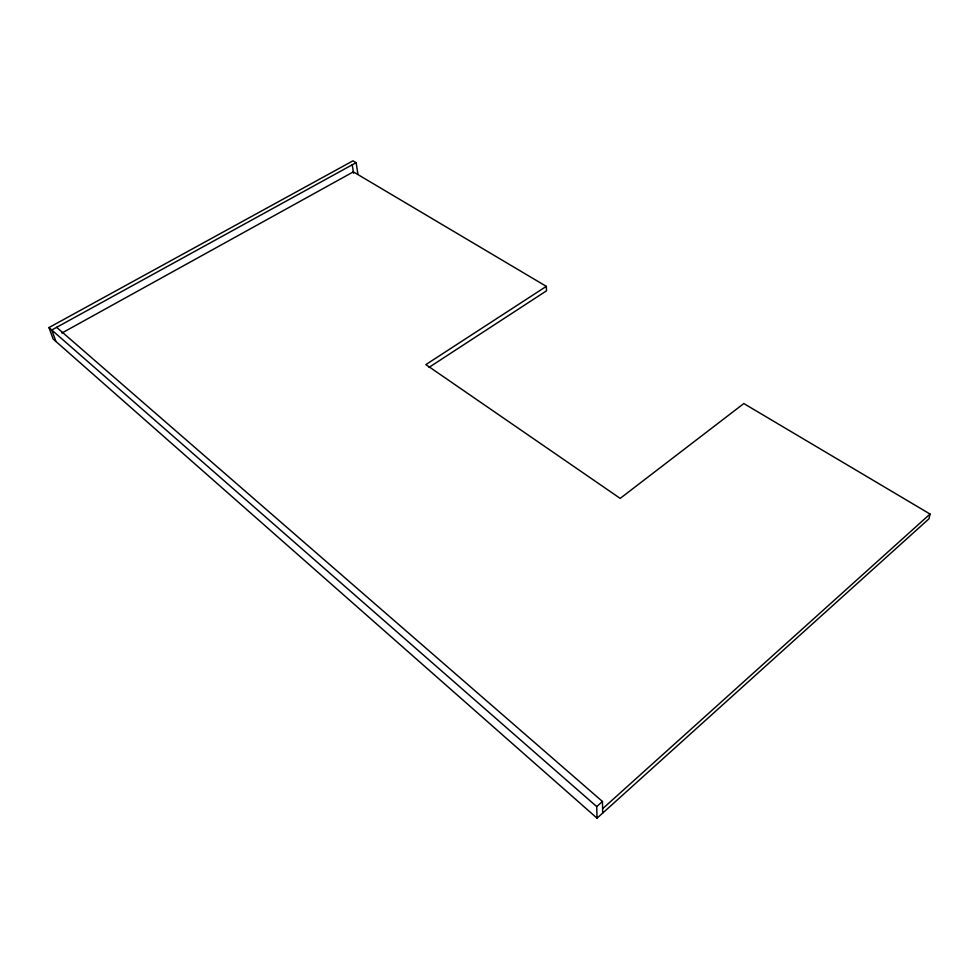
<?xml version="1.0" encoding="UTF-8"?>
<svg xmlns="http://www.w3.org/2000/svg" width="979" height="979" viewBox="0 0 979 979"><rect width="100%" height="100%" fill="white"/><g stroke="black" fill="none" stroke-linecap="round" stroke-linejoin="round"><path stroke-width="1.47" d="M61.897 333.031L353.346 171.863L546.319 286.357L425.877 364.604L620.184 498.384L743.82 403.556L930.05 514.048L929.034 518.735L597.043 818.175L53.123 339.003L48.95 327.573L352.991 160.825L356.123 162.661L357.873 173.932M602.599 808.752L930.05 514.048M597.043 818.175L596.725 806.586L602.44 801.471L56.647 327.341M429.022 367.382L546.539 290.8L546.319 286.357M356.123 162.661L51.752 330.021L55.925 341.463M48.95 327.573L596.725 806.586M352.232 164.802L353.566 173.259M602.44 801.471L602.697 813.084"/></g></svg>
